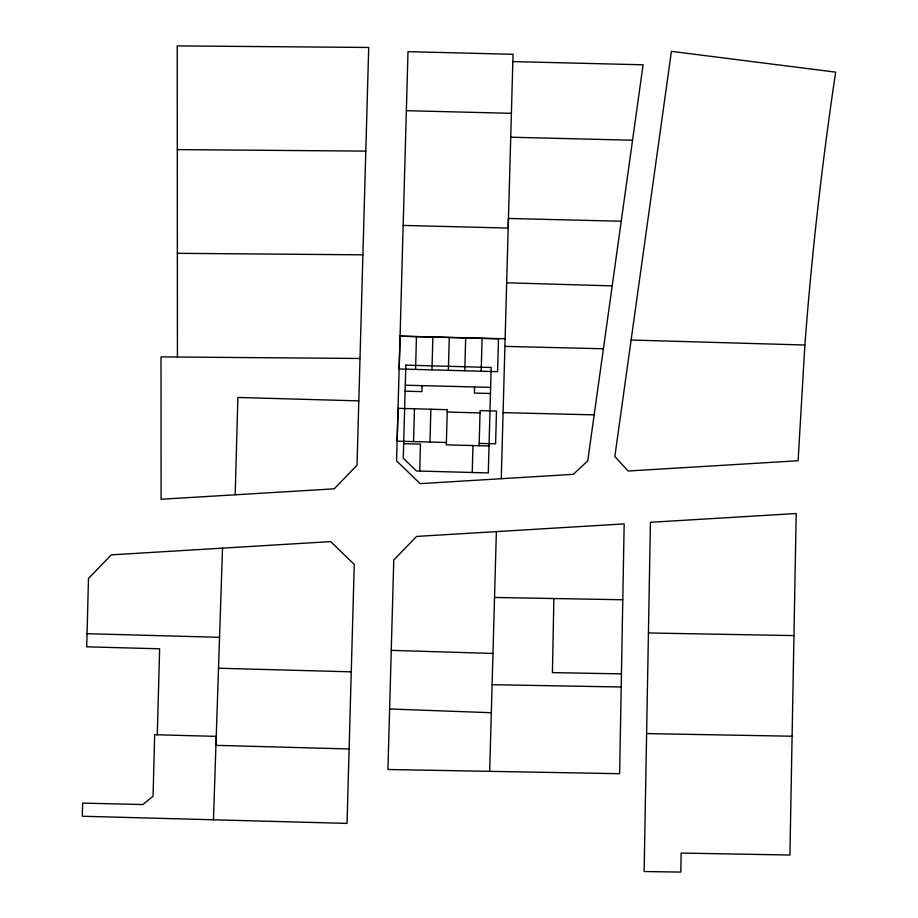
<?xml version="1.0" encoding="UTF-8"?>
<svg xmlns="http://www.w3.org/2000/svg" width="918" height="918" viewBox="0 0 918 918"><rect width="100%" height="100%" fill="white"/><g stroke="black" fill="none" stroke-linecap="round" stroke-linejoin="round"><path stroke-width="1.38" d="M646.616 733.597L650.426 522.308L796.204 513.518L789.916 855.037L681.145 853.063L680.812 872.1L644.126 871.526L646.616 733.597L792.05 736.225M553.864 598.513L552.429 672.619L621.44 673.869M621.199 686.997L619.639 773.702L387.924 769.502L393.776 559.991L416.611 536.422L624.171 523.903L621.199 686.997L492.094 684.702M349.138 748.962L215.959 745.347L216.258 736.362L154.649 734.721L153.077 796.216L142.841 804.558L82.643 803.112L82.299 816.24L347.038 823.4L354.256 564.444L330.698 541.609L111.262 554.862L88.484 578.501L86.705 646.823L159.64 648.796L157.276 734.79M235.192 494.802L237.877 397.46L358.812 400.879M413.559 441.592L414.466 408.785M415.567 369.415L416.462 336.608M419.721 471.06L420.467 444.117L403.668 443.658M422.073 385.64L421.913 391.63L405.113 391.16M429.968 442.04L430.875 409.233M431.965 369.862L432.871 337.055M448.374 370.321L449.269 337.514M464.772 370.769L465.678 337.962M472.219 472.495L472.954 445.563M474.572 386.948L474.399 393.065L490.476 393.512M479.127 445.735L480.091 410.587L496.5 411.034L495.594 443.842L479.196 443.394M481.181 371.216L482.076 338.409M489.673 771.361L496.374 531.614M501.262 478.726L508.446 218.461L621.234 221.227M403.163 225.426L508.182 228.054L513.047 54.3L408.005 51.672L399.158 368.967L497.579 371.675L498.485 338.868L400.064 336.16L396.553 460.847L420.157 483.648L573.302 474.331L587.738 460.939L643.093 64.799L512.841 61.586M213.458 819.785L222.523 548.149M804.879 345.019L798.109 460.744L628.141 471.014L614.842 456.533L671.425 51.351L835.701 72.155L834.932 76.951C821.771 165.917 811.65 255.33 804.879 345.019L631.114 340.027M177.3 149.611L365.8 151.114M177.358 253.322L362.908 254.825M360.005 358.479L161.017 356.895L161.086 499.254L334.244 488.835L357.022 465.208L368.703 47.472L177.231 45.9L177.426 357.033M494.527 597.469L622.794 599.764M648.429 632.972L793.863 635.6M406.353 110.688L511.406 113.316M510.729 137.207L632.559 140.225M400.064 336.16L505.107 338.776M504.889 346.396L603.413 348.76M405.274 385.216L490.648 387.35M503.053 412.63L594.175 414.856M87.038 633.695L219.551 637.31M218.518 668.224L351.261 671.838M447.227 412.021L480.034 412.928M446.366 442.487L397.161 441.133L398.068 408.326L447.273 409.68L446.32 444.828L489.03 445.999M506.656 282.79L612.203 285.877M391.252 650.369L492.977 653.455M389.622 708.983L491.314 712.724M405.825 365.135L403.266 458.208L416.474 470.968L488.284 472.942L491.187 367.487L405.825 365.135"/></g></svg>
